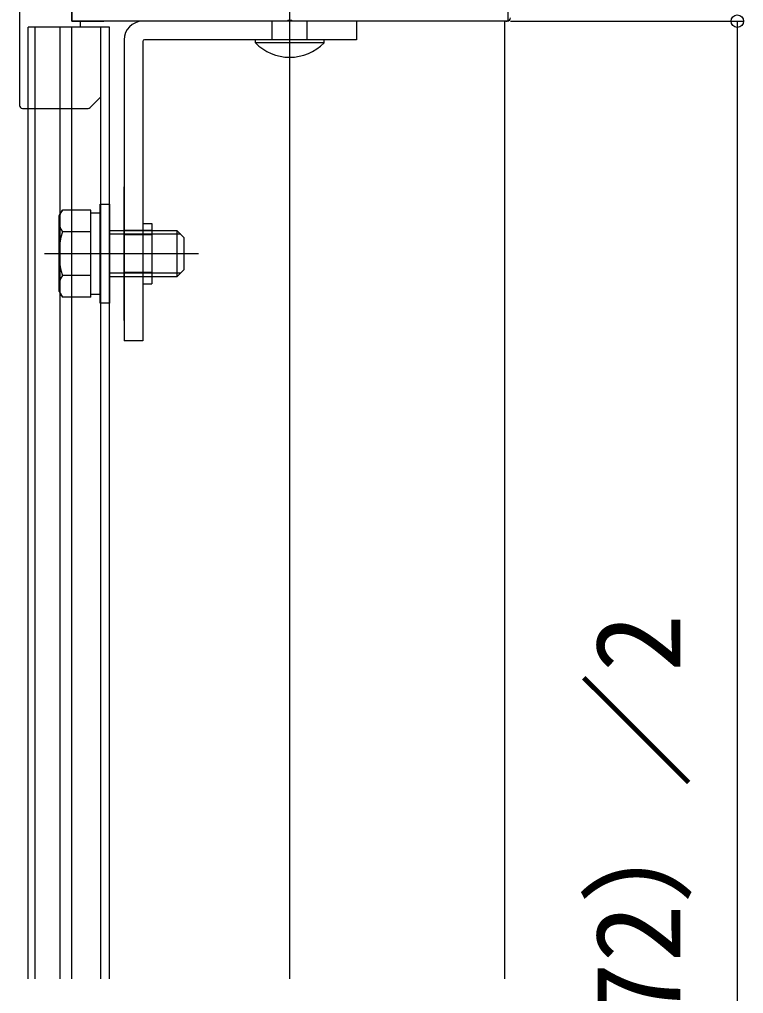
# Model space of a CAD drawing. Units: millimetres, scale not verified. Extents: x -875 to 875, y -1304 to 1297.
# Drawn here: x 266 to 390.6, y -598.5 to -430.9 of the extents above; entities that cross this region are included whole.
import ezdxf
from ezdxf.enums import TextEntityAlignment as Align

# ---------------------------------------------------------------- set-up
doc = ezdxf.new("R2010")
doc.units = ezdxf.units.MM
doc.header["$LTSCALE"] = 8
for name, color, linetype in [('0-2_YKK_11', 7, 'Continuous'), ('0-4_YKK_12', 2, 'Continuous'), ('0-5_YKK_13', 4, 'Continuous'), ('0-6_YKK_D', 6, 'Continuous')]:
    doc.layers.add(name, color=color, linetype=linetype)
doc.styles.add('ＭＳ ゴシック', font='')
doc.styles.get('ＭＳ ゴシック').set_extended_font_data('MS Gothic')

msp = doc.modelspace()

# ---------------------------------------------------------------- linework, layer by layer
at = {"layer": '0-2_YKK_11'}
msp.add_lwpolyline([(350, -402.7), (350, -431.2), (312.958, -431.2), (312.775, -431.08), (312.225, -431.08), (312.042, -431.2), (275, -431.2), (275, -402.7)], dxfattribs=at)
at = {"layer": '0-4_YKK_12'}
for p, q in [((312.5, -596.015), (312.5, -394.2)), ((281.5, -432.2), (267.5, -432.2)), ((267.5, -596.015), (267.5, -432.2)), ((268.7, -596.015), (268.7, -432.2)), ((273, -596.015), (273, -432.2)), ((275, -596.015), (275, -432.2)), ((276.5, -432.199), (276.5, -431.199)), ((349.5, -431.199), (276.5, -431.199)), ((280, -596.015), (280, -432.2)), ((280, -596.015), (280, -432.2)), ((281.5, -596.015), (281.5, -432.2)), ((349.5, -596.015), (349.5, -431.2)), ((281.5, -482.7), (281.5, -459.7)), ((284, -482.7), (284, -459.7)), ((296.8, -471.2), (270.3, -471.2))]:
    msp.add_line(p, q, dxfattribs=at)
at = {"layer": '0-5_YKK_13'}
for p, q in [((275, -411.7), (275, -431.2)), ((275, -431.2), (280.5, -431.2)), ((276.5, -431.2), (276.5, -431.199)), ((278, -431.2), (278, -431.199)), ((279, -431.2), (279, -431.199)), ((280, -431.2), (280, -431.199)), ((281, -431.2), (280.5, -431.2)), ((324, -431.2), (287.2, -431.2)), ((295, -431.2), (295, -431.199)), ((308, -431.199), (308, -431.2)), ((309.5, -434.4), (309.5, -431.2)), ((315.5, -434.4), (315.5, -431.2)), ((317, -431.2), (317, -431.199)), ((324, -431.2), (324, -434.4)), ((330, -431.199), (330, -431.2)), ((349.7, -431.2), (349.9, -431.2)), ((284, -434.4), (284, -486.2)), ((287.2, -434.7), (287.2, -486.2)), ((324, -434.4), (287.5, -434.4)), ((318.4, -434.4), (306.6, -434.4)), ((318.4, -434.909), (318.4, -434.4)), ((278.146, -446.054), (280, -444.2)), ((272.8, -464.7), (273.381, -463.695)), ((278.3, -463.695), (273.381, -463.695)), ((278.3, -478.706), (278.3, -463.695)), ((278.3, -464.15), (279.9, -464.15)), ((272.8, -477.7), (272.8, -464.7)), ((278.3, -467.447), (273.381, -467.447)), ((278.3, -475.2), (278.3, -467.2)), ((281.5, -467.2), (293.1, -467.2)), ((288.8, -467.2), (284, -467.2)), ((287.2, -466), (288.8, -466)), ((288.8, -466), (288.8, -476.4)), ((293.1, -467.2), (293.1, -475.2)), ((294.3, -468.4), (293.1, -467.2)), ((293.748, -467.848), (281.5, -467.848)), ((288.8, -467.95), (284, -467.95)), ((294.3, -468.4), (294.3, -474)), ((294.3, -474), (293.1, -475.2)), ((278.3, -474.953), (273.381, -474.953)), ((293.748, -474.552), (281.5, -474.552)), ((293.1, -475.2), (281.5, -475.2)), ((288.8, -474.45), (284, -474.45)), ((288.8, -475.2), (284, -475.2)), ((272.8, -477.7), (273.381, -478.706)), ((287.2, -476.4), (288.8, -476.4)), ((278.3, -478.706), (273.381, -478.706)), ((279.9, -478.25), (278.3, -478.25)), ((287.2, -486.2), (284, -486.2))]:
    msp.add_line(p, q, dxfattribs=at)
for points in [[(266, -411.7), (266, -432.199), (266, -445.7)], [(318.4, -434.909), (306.6, -434.909), (306.6, -434.4)], [(266.5, -446.2), (267.5, -446.2), (277.793, -446.2)]]:
    msp.add_lwpolyline(points, dxfattribs=at)
msp.add_lwpolyline([(281.5, -462.7), (281.5, -479.7), (279.9, -479.7), (279.9, -462.7)], close=True, dxfattribs=at)
for centre, radius, start, end in [((349.9, -430.6), 0.6, 270, 0), ((287.2, -434.4), 3.2, 90, 180), ((287.5, -434.7), 0.3, 90, 180), ((312.5, -429.168), 8.232, 224.2189, 315.7811), ((266.5, -445.7), 0.5, 180, 270), ((277.793, -445.7), 0.5, 270, 315), ((276.123, -465.571), 3.323, 145.61575, 214.38425), ((285.219, -471.2), 12.419, 162.41205, 197.58795), ((276.123, -476.829), 3.323, 145.61575, 214.38425)]:
    msp.add_arc(centre, radius, start, end, dxfattribs=at)
at = {"layer": '0-6_YKK_D'}
for p, q in [((350.5, -431.2), (390.5, -431.2)), ((389.5, -431.2), (389.5, -721.45))]:
    msp.add_line(p, q, dxfattribs=at)
msp.add_circle((389.5, -431.2), 1.075, dxfattribs=at)

# ---------------------------------------------------------------- texts
at = {"layer": '0-6_YKK_D', "style": 'ＭＳ ゴシック'}
msp.add_text('（D－72）／2', height=14.66, rotation=90, dxfattribs=at).set_placement((384.114, -653.087), align=Align.BOTTOM_LEFT)

doc.saveas('drawing.dxf')
